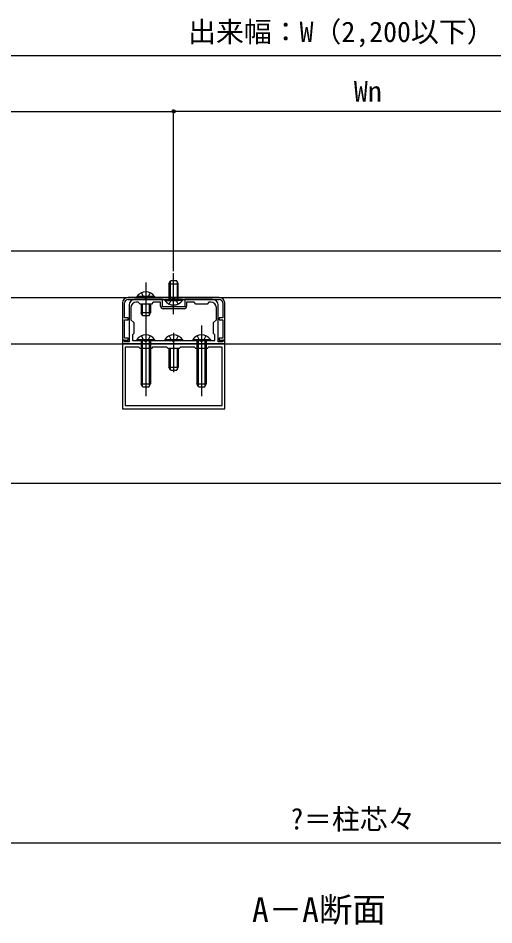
# Model space of a CAD drawing. Units: millimetres, scale not verified. Extents: x -875 to 875, y -1310 to 1300.
# Drawn here: x 203.8 to 459.8, y 37.5 to 525.2 of the extents above; entities that cross this region are included whole.
import ezdxf
from ezdxf.enums import TextEntityAlignment as Align

# ---------------------------------------------------------------- set-up
doc = ezdxf.new("R2010")
doc.units = ezdxf.units.MM
doc.header["$LTSCALE"] = 4
for name, color, linetype in [('0-2_USER1', 3, 'Continuous'), ('0-3_YKK_11', 7, 'Continuous'), ('0-4_YKK_12', 2, 'Continuous'), ('0-5_YKK_13', 4, 'Continuous'), ('0-7_YKK_D', 6, 'Continuous')]:
    doc.layers.add(name, color=color, linetype=linetype)
doc.styles.add('ＭＳ ゴシック', font='')
doc.styles.get('ＭＳ ゴシック').set_extended_font_data('MS Gothic')

msp = doc.modelspace()

# ---------------------------------------------------------------- linework, layer by layer
at = {"layer": '0-3_YKK_11'}
for p, q in [((311.999, 375), (262.999, 375)), ((262.999, 373.9), (311.999, 373.9)), ((293.199, 368.9), (281.799, 368.9))]:
    msp.add_line(p, q, dxfattribs=at)
for points in [[(259.999, 372), (259.999, 352), (262.999, 352), (262.999, 353), (261.099, 353), (261.099, 363.001), (262.999, 363.001), (262.999, 364.001), (261.099, 364.001), (261.099, 372)], [(259.999, 350), (314.999, 350), (314.999, 352), (313.999, 352), (313.999, 351), (311.499, 351), (311.499, 358.042), (311.379, 358.225), (311.379, 358.775), (311.499, 358.958), (311.499, 370.9)], [(263.499, 370.9), (263.499, 358.958), (263.619, 358.775), (263.619, 358.225), (263.499, 358.042), (263.499, 351), (260.999, 351), (260.999, 352), (259.999, 352), (259.999, 350)], [(308.499, 373.9), (302.958, 373.9), (302.774, 373.78), (302.224, 373.78), (302.041, 373.9), (293.499, 373.9), (293.499, 369.9), (281.499, 369.9), (281.499, 373.9), (272.958, 373.9), (272.774, 373.78), (272.224, 373.78), (272.041, 373.9), (266.499, 373.9)], [(280.499, 370.2), (280.499, 372.4), (276.499, 372.4), (275.499, 371.4), (269.499, 371.4), (268.499, 372.4), (267.499, 372.4)], [(307.499, 372.4), (306.499, 372.4), (305.499, 371.4), (299.499, 371.4), (298.499, 372.4), (294.499, 372.4), (294.499, 370.2)], [(313.899, 372), (313.899, 364.001), (311.999, 364.001), (311.999, 363.001), (313.899, 363.001), (313.899, 353), (311.999, 353), (311.999, 352), (314.999, 352), (314.999, 372)], [(264.499, 369.4), (264.499, 363), (265.999, 361.5), (265.999, 355.5), (265.299, 354.8), (265.299, 351.8)], [(265.299, 351.8), (309.699, 351.8), (309.699, 354.8), (308.999, 355.5), (308.999, 361.5), (310.499, 363), (310.499, 369.4)]]:
    msp.add_lwpolyline(points, dxfattribs=at)
for points in [[(259.999, 315), (314.999, 315), (314.999, 350), (259.999, 350)], [(261.399, 316.8), (313.599, 316.8), (313.599, 348.2), (306.199, 348.2), (305.499, 347.5), (299.499, 347.5), (298.799, 348.2), (291.199, 348.2), (290.499, 347.5), (284.499, 347.5), (283.799, 348.2), (276.199, 348.2), (275.499, 347.5), (269.499, 347.5), (268.799, 348.2), (261.399, 348.2)]]:
    msp.add_lwpolyline(points, close=True, dxfattribs=at)
for centre, radius, start, end in [((262.999, 372), 3, 90.00001, 179.99999), ((262.999, 372), 1.9, 90.00037, 180.00035), ((266.499, 370.9), 3, 90.00001, 179.99999), ((267.499, 369.4), 3, 90.00001, 179.99999), ((307.499, 369.4), 3, 0.00001, 89.99999), ((308.499, 370.9), 3, 0.00001, 89.99999), ((311.999, 372), 3, 359.99999, 89.99997), ((311.999, 372), 1.9, 0.00037, 90.00035), ((281.799, 370.2), 1.3, 180.00001, 269.99999), ((293.199, 370.2), 1.3, 270.00001, 359.99999)]:
    msp.add_arc(centre, radius, start, end, dxfattribs=at)
at = {"layer": '0-4_YKK_12'}
for p, q in [((-32.5, 400), (827.5, 400)), ((-32.5, 375), (827.5, 375)), ((-27.5, 350), (822.5, 350)), ((69.105, 275), (725.895, 275))]:
    msp.add_line(p, q, dxfattribs=at)
at = {"layer": '0-5_YKK_13'}
for p, q in [((287.5, 385.187), (287.5, 388.075)), ((272.499, 383), (272.499, 360)), ((285, 382.2), (285.8, 383.9)), ((285, 382.2), (285, 373.9)), ((285, 382.2), (290, 382.2)), ((285.654, 383.59), (285.654, 373.9)), ((289.2, 383.9), (285.8, 383.9)), ((287.5, 365.9), (287.5, 385.187)), ((290, 382.2), (289.2, 383.9)), ((289.346, 383.59), (289.346, 373.9)), ((277.249, 375), (267.749, 375)), ((269.999, 371.4), (269.999, 366.7)), ((270.654, 371.4), (270.654, 365.31)), ((274.345, 371.4), (274.345, 365.31)), ((277.249, 375.509), (277.249, 375)), ((282.75, 373.9), (282.75, 373.391)), ((282.75, 373.391), (290, 373.391)), ((292.25, 373.9), (285, 373.9)), ((292.25, 373.391), (285, 373.391)), ((292.25, 373.9), (292.25, 373.391)), ((270.799, 365), (269.999, 366.7)), ((274.199, 365), (274.999, 366.7)), ((274.199, 365), (270.799, 365)), ((272.499, 359.8), (272.499, 321.8)), ((302.499, 359.8), (302.499, 321.8)), ((267.749, 352.309), (267.749, 351.8)), ((267.749, 351.8), (277.249, 351.8)), ((270.654, 351.8), (270.654, 327.11)), ((274.345, 351.8), (274.345, 327.11)), ((274.999, 351.8), (274.999, 328.5)), ((282.749, 352.309), (282.749, 351.8)), ((282.749, 351.8), (292.249, 351.8)), ((287.499, 355.961), (287.499, 334.8)), ((297.749, 352.309), (297.749, 351.8)), ((297.749, 351.8), (307.249, 351.8)), ((300.654, 351.8), (300.654, 327.11)), ((304.345, 351.8), (304.345, 327.11)), ((304.999, 351.8), (304.999, 328.5)), ((285.654, 347.5), (285.654, 336.11)), ((289.345, 347.5), (289.345, 336.11)), ((289.999, 347.5), (289.999, 337.5)), ((285.799, 335.8), (284.999, 337.5)), ((289.199, 335.8), (289.999, 337.5)), ((285.799, 335.8), (289.199, 335.8)), ((270.799, 326.8), (269.999, 328.5)), ((270.799, 326.8), (274.199, 326.8)), ((274.199, 326.8), (274.999, 328.5)), ((300.799, 326.8), (299.999, 328.5)), ((300.799, 326.8), (304.199, 326.8)), ((304.199, 326.8), (304.999, 328.5))]:
    msp.add_line(p, q, dxfattribs=at)
for points in [[(282.75, 373.9), (290, 373.9), (290, 382.2)], [(270.149, 377.5), (271.354, 375.03), (272.499, 374.421)], [(274.849, 377.5), (273.644, 375.03), (272.499, 374.421)], [(277.249, 375.509), (267.749, 375.509), (267.749, 375)], [(274.999, 371.4), (274.999, 366.7), (269.999, 366.7)], [(285.15, 371.4), (286.355, 373.87), (287.5, 374.479)], [(289.85, 371.4), (288.645, 373.87), (287.5, 374.479)], [(267.749, 352.309), (277.249, 352.309), (277.249, 351.8)], [(269.999, 351.8), (269.999, 328.5), (274.999, 328.5)], [(270.149, 354.3), (271.354, 351.83), (272.499, 351.221)], [(274.849, 354.3), (273.644, 351.83), (272.499, 351.221)], [(282.749, 352.309), (292.249, 352.309), (292.249, 351.8)], [(285.149, 354.3), (286.354, 351.83), (287.499, 351.221)], [(289.849, 354.3), (288.644, 351.83), (287.499, 351.221)], [(297.749, 352.309), (307.249, 352.309), (307.249, 351.8)], [(299.999, 351.8), (299.999, 328.5), (304.999, 328.5)], [(300.149, 354.3), (301.354, 351.83), (302.499, 351.221)], [(304.849, 354.3), (303.644, 351.83), (302.499, 351.221)], [(284.999, 347.5), (284.999, 337.5), (289.999, 337.5)]]:
    msp.add_lwpolyline(points, dxfattribs=at)
for centre, start, end in [((272.499, 372.226), 34.65097, 145.34903), ((287.5, 376.674), 214.65097, 325.34903), ((272.499, 349.026), 34.65097, 145.34903), ((287.499, 349.026), 34.65097, 145.34903), ((302.499, 349.026), 34.65097, 145.34903)]:
    msp.add_arc(centre, 5.774, start, end, dxfattribs=at)
at = {"layer": '0-7_YKK_D'}
for p, q in [((813.5, 505), (-18.5, 505)), ((67.501, 475), (287.5, 475)), ((287.5, 389.075), (287.5, 476)), ((287.5, 389.075), (287.5, 476)), ((507.501, 475), (287.5, 475)), ((32.5, 81.579), (762.5, 81.579))]:
    msp.add_line(p, q, dxfattribs=at)
msp.add_circle((287.5, 475), 0.875, dxfattribs=at)
msp.add_circle((287.5, 475), 0.875, dxfattribs=at)

# ---------------------------------------------------------------- texts
at = {"layer": '0-2_USER1', "style": 'ＭＳ ゴシック'}
msp.add_text('A－A断面', height=13.2, dxfattribs=at).set_placement((329.693, 35.148), align=Align.BOTTOM_LEFT)
at = {"layer": '0-7_YKK_D', "style": 'ＭＳ ゴシック'}
for s, p in [('出来幅：W（2,200以下）', (295.27, 509.045)), ('Wn', (384.503, 477)), ('?＝柱芯々', (350.156, 85.539))]:
    msp.add_text(s, height=11, dxfattribs=at).set_placement(p, align=Align.BOTTOM_LEFT)

doc.saveas('drawing.dxf')
